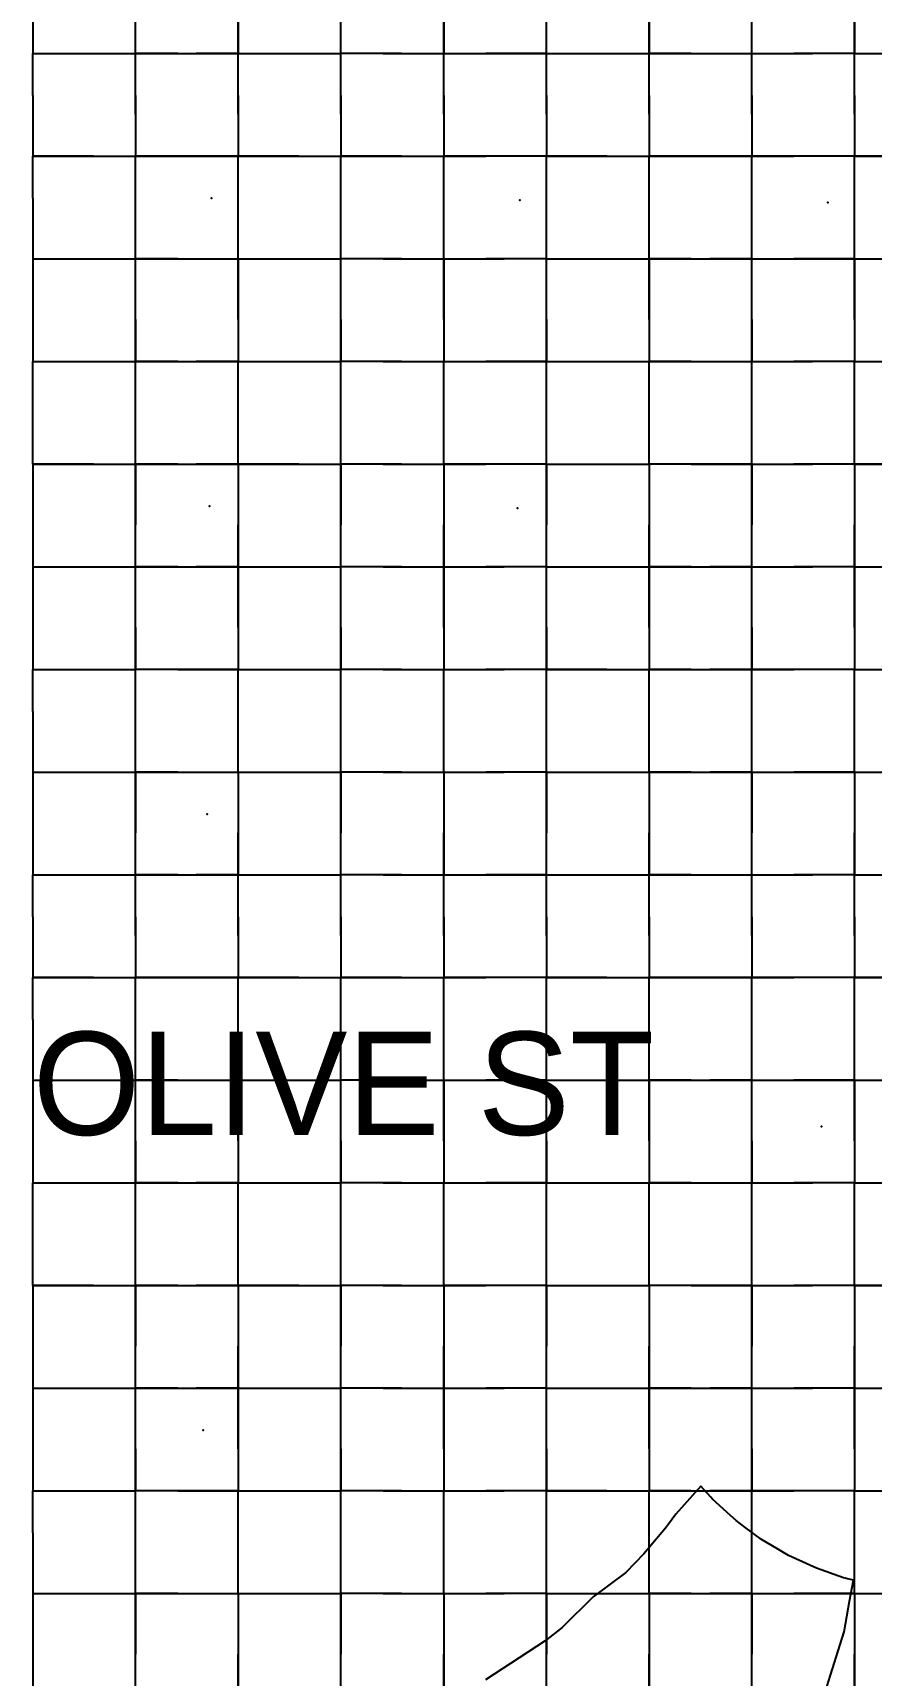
# Model space of a CAD drawing. Header units: metres. Extents: x 0 to 438, y -24 to 612.
# Drawn here: x 0 to 73.5, y 253.8 to 397.8 of the extents above; entities that cross this region are included whole.
import ezdxf

# ---------------------------------------------------------------- set-up
doc = ezdxf.new("R2010")
doc.units = ezdxf.units.M
for name, color, linetype in [('LAYER_01_CUT', 7, 'Continuous'), ('LAYER_04_GRID', 7, 'Continuous'), ('LAYER_05_LABELS', 7, 'Continuous')]:
    doc.layers.add(name, color=color, linetype=linetype)

msp = doc.modelspace()

# ---------------------------------------------------------------- linework, layer by layer
at = {"layer": 'LAYER_01_CUT'}
for points in [[(0, 410.31), (0, 405), (0, 401.31), (0, 396), (5.31, 396), (9, 396), (9, 401.31), (9, 405), (9, 410.31)], [(23.31, 396), (27, 396), (27, 401.31), (27, 405), (27, 410.31)], [(41.31, 396), (45, 396), (45, 401.31), (45, 405), (45, 410.31)], [(59.31, 396), (63, 396), (63, 401.31), (63, 405), (63, 410.31)], [(18, 401.31), (18, 396), (18, 399.69)], [(36, 401.31), (36, 396), (36, 399.69)], [(54, 401.31), (54, 396), (54, 399.69)], [(72, 401.31), (72, 396), (72, 399.69)], [(9, 396), (9, 399.69)], [(27, 396), (27, 399.69)], [(45, 396), (45, 399.69)], [(63, 396), (63, 399.69)], [(0, 392.31), (0, 396)], [(0, 396), (3.69, 396)], [(3.69, 396), (9, 396)], [(12.69, 396), (9, 396)], [(9, 392.31), (9, 396)], [(9, 390.69), (9, 396)], [(9, 396), (14.31, 396)], [(12.69, 396), (18, 396)], [(18, 396), (14.31, 396)], [(18, 392.31), (18, 396)], [(18, 390.69), (18, 396)], [(18, 396), (23.31, 396)], [(18, 396), (21.69, 396)], [(21.69, 396), (27, 396)], [(32.31, 396), (27, 396)], [(30.69, 396), (27, 396)], [(27, 392.31), (27, 396)], [(27, 390.69), (27, 396)], [(30.69, 396), (36, 396)], [(32.31, 396), (36, 396)], [(36, 392.31), (36, 396)], [(36, 390.69), (36, 396)], [(36, 396), (41.31, 396)], [(36, 396), (39.69, 396)], [(45, 396), (39.69, 396)], [(45, 392.31), (45, 396)], [(45, 390.69), (45, 396)], [(45, 396), (50.31, 396)], [(45, 396), (48.69, 396)], [(48.69, 396), (54, 396)], [(50.31, 396), (54, 396)], [(57.69, 396), (54, 396)], [(54, 392.31), (54, 396)], [(54, 390.69), (54, 396)], [(54, 396), (59.31, 396)], [(57.69, 396), (63, 396)], [(63, 392.31), (63, 396)], [(63, 390.69), (63, 396)], [(63, 396), (68.31, 396)], [(63, 396), (66.69, 396)], [(72, 396), (66.69, 396)], [(72, 396), (68.31, 396)], [(72, 392.31), (72, 396)], [(72, 390.69), (72, 396)], [(72, 396), (77.31, 396)], [(72, 396), (75.69, 396)], [(0, 392.31), (0, 387)], [(9, 392.31), (9, 387)], [(18, 392.31), (18, 387)], [(27, 392.31), (27, 387)], [(36, 392.31), (36, 387)], [(45, 392.31), (45, 387)], [(54, 392.31), (54, 387)], [(63, 392.31), (63, 387)], [(72, 392.31), (72, 387)], [(9, 390.69), (9, 387)], [(18, 390.69), (18, 387)], [(27, 390.69), (27, 387)], [(36, 390.69), (36, 387)], [(45, 390.69), (45, 387)], [(54, 390.69), (54, 387)], [(63, 390.69), (63, 387)], [(72, 390.69), (72, 387)], [(5.31, 387), (0, 387), (3.69, 387)], [(0, 383.31), (0, 387)], [(3.69, 387), (9, 387)], [(5.31, 387), (9, 387)], [(14.31, 387), (9, 387), (12.69, 387)], [(9, 383.31), (9, 387)], [(9, 381.69), (9, 387)], [(12.69, 387), (18, 387)], [(18, 387), (14.31, 387)], [(23.31, 387), (18, 387), (21.69, 387)], [(18, 383.31), (18, 387)], [(18, 381.69), (18, 387)], [(21.69, 387), (27, 387)], [(23.31, 387), (27, 387)], [(32.31, 387), (27, 387), (30.69, 387)], [(27, 383.31), (27, 387)], [(27, 381.69), (27, 387)], [(30.69, 387), (36, 387)], [(32.31, 387), (36, 387)], [(41.31, 387), (36, 387), (39.69, 387)], [(36, 383.31), (36, 387)], [(36, 381.69), (36, 387)], [(45, 387), (39.69, 387)], [(45, 387), (41.31, 387)], [(50.31, 387), (45, 387), (48.69, 387)], [(45, 383.31), (45, 387)], [(45, 381.69), (45, 387)], [(48.69, 387), (54, 387)], [(50.31, 387), (54, 387)], [(59.31, 387), (54, 387), (57.69, 387)], [(54, 383.31), (54, 387)], [(54, 381.69), (54, 387)], [(57.69, 387), (63, 387)], [(63, 387), (59.31, 387)], [(68.31, 387), (63, 387), (66.69, 387)], [(63, 383.31), (63, 387)], [(63, 381.69), (63, 387)], [(72, 387), (66.69, 387)], [(72, 387), (68.31, 387)], [(77.31, 387), (72, 387), (75.69, 387)], [(72, 383.31), (72, 387)], [(72, 381.69), (72, 387)], [(0, 383.31), (0, 378), (0, 374.31), (0, 369), (5.31, 369), (9, 369), (9, 374.31), (9, 378), (9, 383.31)], [(14.31, 378), (18, 378), (18, 383.31)], [(18, 374.31), (18, 369), (23.31, 369), (27, 369), (27, 374.31), (27, 378), (27, 383.31)], [(32.31, 378), (36, 378), (36, 383.31)], [(36, 374.31), (36, 369), (41.31, 369), (45, 369), (45, 374.31), (45, 378), (45, 383.31)], [(50.31, 378), (54, 378), (54, 383.31)], [(54, 374.31), (54, 369), (59.31, 369), (63, 369), (63, 374.31), (63, 378), (63, 383.31)], [(68.31, 378), (72, 378), (72, 383.31)], [(72, 374.31), (72, 369), (77.31, 369), (81, 369), (81, 374.31), (81, 378), (81, 383.31)], [(9, 378), (9, 381.69)], [(18, 378), (18, 381.69)], [(27, 378), (27, 381.69)], [(36, 378), (36, 381.69)], [(45, 378), (45, 381.69)], [(54, 378), (54, 381.69)], [(63, 378), (63, 381.69)], [(72, 378), (72, 381.69)], [(0, 378), (5.31, 378)], [(0, 378), (3.69, 378)], [(3.69, 378), (9, 378)], [(5.31, 378), (9, 378)], [(12.69, 378), (9, 378)], [(9, 372.69), (9, 378)], [(9, 378), (14.31, 378)], [(12.69, 378), (18, 378)], [(18, 372.69), (18, 378)], [(18, 378), (18, 374.31)], [(18, 378), (23.31, 378)], [(18, 378), (21.69, 378)], [(21.69, 378), (27, 378)], [(23.31, 378), (27, 378)], [(32.31, 378), (27, 378)], [(30.69, 378), (27, 378)], [(27, 372.69), (27, 378)], [(30.69, 378), (36, 378)], [(36, 372.69), (36, 378)], [(36, 378), (36, 374.31)], [(36, 378), (41.31, 378)], [(36, 378), (39.69, 378)], [(45, 378), (39.69, 378)], [(45, 378), (41.31, 378)], [(45, 372.69), (45, 378)], [(45, 378), (50.31, 378)], [(45, 378), (48.69, 378)], [(48.69, 378), (54, 378)], [(57.69, 378), (54, 378)], [(54, 372.69), (54, 378)], [(54, 378), (54, 374.31)], [(54, 378), (59.31, 378)], [(57.69, 378), (63, 378)], [(63, 378), (59.31, 378)], [(63, 372.69), (63, 378)], [(63, 378), (68.31, 378)], [(63, 378), (66.69, 378)], [(72, 378), (66.69, 378)], [(72, 372.69), (72, 378)], [(72, 378), (72, 374.31)], [(72, 378), (77.31, 378)], [(72, 378), (75.69, 378)], [(9, 372.69), (9, 369)], [(18, 372.69), (18, 369)], [(27, 372.69), (27, 369)], [(36, 372.69), (36, 369)], [(45, 372.69), (45, 369)], [(54, 372.69), (54, 369)], [(63, 372.69), (63, 369)], [(72, 372.69), (72, 369)], [(0, 365.31), (0, 369)], [(0, 369), (3.69, 369)], [(3.69, 369), (9, 369)], [(12.69, 369), (9, 369)], [(9, 365.31), (9, 369)], [(9, 363.69), (9, 369)], [(9, 369), (14.31, 369)], [(12.69, 369), (18, 369)], [(18, 369), (14.31, 369)], [(18, 365.31), (18, 369)], [(18, 363.69), (18, 369)], [(18, 369), (21.69, 369)], [(21.69, 369), (27, 369)], [(32.31, 369), (27, 369)], [(30.69, 369), (27, 369)], [(27, 365.31), (27, 369)], [(27, 363.69), (27, 369)], [(30.69, 369), (36, 369)], [(32.31, 369), (36, 369)], [(36, 365.31), (36, 369)], [(36, 363.69), (36, 369)], [(36, 369), (39.69, 369)], [(45, 369), (39.69, 369)], [(45, 365.31), (45, 369)], [(45, 363.69), (45, 369)], [(45, 369), (50.31, 369)], [(45, 369), (48.69, 369)], [(48.69, 369), (54, 369)], [(50.31, 369), (54, 369)], [(57.69, 369), (54, 369)], [(54, 365.31), (54, 369)], [(54, 363.69), (54, 369)], [(57.69, 369), (63, 369)], [(63, 365.31), (63, 369)], [(63, 363.69), (63, 369)], [(63, 369), (68.31, 369)], [(63, 369), (66.69, 369)], [(72, 369), (66.69, 369)], [(72, 369), (68.31, 369)], [(72, 365.31), (72, 369)], [(72, 363.69), (72, 369)], [(72, 369), (75.69, 369)], [(5.31, 360), (0, 360), (0, 365.31)], [(14.31, 342), (9, 342), (9, 347.31), (9, 351), (9, 356.31), (9, 360), (9, 365.31)], [(23.31, 360), (18, 360), (18, 365.31)], [(32.31, 342), (27, 342), (27, 347.31), (27, 351), (27, 356.31), (27, 360), (27, 365.31)], [(41.31, 360), (36, 360), (36, 365.31)], [(50.31, 342), (45, 342), (45, 347.31), (45, 351), (45, 356.31), (45, 360), (45, 365.31)], [(59.31, 360), (54, 360), (54, 365.31)], [(68.31, 342), (63, 342), (63, 347.31), (63, 351), (63, 356.31), (63, 360), (63, 365.31)], [(77.31, 360), (72, 360), (72, 365.31)], [(9, 360), (9, 363.69)], [(18, 360), (18, 363.69)], [(27, 360), (27, 363.69)], [(36, 360), (36, 363.69)], [(45, 360), (45, 363.69)], [(54, 360), (54, 363.69)], [(63, 360), (63, 363.69)], [(72, 360), (72, 363.69)], [(0, 360), (0, 356.31)], [(0, 360), (3.69, 360)], [(3.69, 360), (9, 360)], [(5.31, 360), (9, 360)], [(12.69, 360), (9, 360)], [(9, 360), (9, 354.69)], [(9, 360), (14.31, 360)], [(12.69, 360), (18, 360)], [(18, 360), (14.31, 360)], [(18, 360), (18, 356.31)], [(18, 360), (18, 354.69)], [(18, 360), (21.69, 360)], [(21.69, 360), (27, 360)], [(23.31, 360), (27, 360)], [(32.31, 360), (27, 360)], [(30.69, 360), (27, 360)], [(27, 360), (27, 354.69)], [(30.69, 360), (36, 360)], [(32.31, 360), (36, 360)], [(36, 360), (36, 356.31)], [(36, 360), (36, 354.69)], [(36, 360), (39.69, 360)], [(45, 360), (39.69, 360)], [(45, 360), (41.31, 360)], [(45, 360), (45, 354.69)], [(45, 360), (50.31, 360)], [(45, 360), (48.69, 360)], [(48.69, 360), (54, 360)], [(50.31, 360), (54, 360)], [(57.69, 360), (54, 360)], [(54, 360), (54, 356.31)], [(54, 360), (54, 354.69)], [(57.69, 360), (63, 360)], [(63, 360), (59.31, 360)], [(63, 360), (63, 354.69)], [(63, 360), (68.31, 360)], [(63, 360), (66.69, 360)], [(72, 360), (66.69, 360)], [(72, 360), (68.31, 360)], [(72, 360), (72, 356.31)], [(72, 360), (72, 354.69)], [(72, 360), (75.69, 360)], [(0, 356.31), (0, 351), (0, 347.31), (0, 342), (5.31, 342)], [(18, 356.31), (18, 351), (18, 354.69)], [(36, 356.31), (36, 351), (36, 354.69)], [(54, 356.31), (54, 351), (54, 354.69)], [(72, 356.31), (72, 351), (72, 354.69)], [(9, 351), (9, 354.69)], [(27, 351), (27, 354.69)], [(45, 351), (45, 354.69)], [(63, 351), (63, 354.69)], [(0, 351), (5.31, 351)], [(0, 351), (3.69, 351)], [(3.69, 351), (9, 351)], [(5.31, 351), (9, 351)], [(12.69, 351), (9, 351)], [(9, 345.69), (9, 351)], [(9, 351), (14.31, 351)], [(12.69, 351), (18, 351)], [(18, 351), (14.31, 351)], [(18, 345.69), (18, 351)], [(18, 351), (18, 347.31)], [(18, 351), (23.31, 351)], [(18, 351), (21.69, 351)], [(21.69, 351), (27, 351)], [(23.31, 351), (27, 351)], [(32.31, 351), (27, 351)], [(30.69, 351), (27, 351)], [(27, 345.69), (27, 351)], [(30.69, 351), (36, 351)], [(32.31, 351), (36, 351)], [(36, 345.69), (36, 351)], [(36, 351), (36, 347.31)], [(36, 351), (41.31, 351)], [(36, 351), (39.69, 351)], [(45, 351), (39.69, 351)], [(45, 351), (41.31, 351)], [(45, 345.69), (45, 351)], [(45, 351), (50.31, 351)], [(45, 351), (48.69, 351)], [(48.69, 351), (54, 351)], [(50.31, 351), (54, 351)], [(57.69, 351), (54, 351)], [(54, 345.69), (54, 351)], [(54, 351), (54, 347.31)], [(54, 351), (59.31, 351)], [(57.69, 351), (63, 351)], [(63, 351), (59.31, 351)], [(63, 345.69), (63, 351)], [(63, 351), (68.31, 351)], [(63, 351), (66.69, 351)], [(72, 351), (66.69, 351)], [(72, 351), (68.31, 351)], [(72, 345.69), (72, 351)], [(72, 351), (72, 347.31)], [(72, 351), (77.31, 351)], [(72, 351), (75.69, 351)], [(18, 347.31), (18, 342), (23.31, 342)], [(36, 347.31), (36, 342), (41.31, 342)], [(54, 347.31), (54, 342), (59.31, 342)], [(72, 347.31), (72, 342), (77.31, 342)], [(9, 345.69), (9, 342)], [(18, 345.69), (18, 342)], [(27, 345.69), (27, 342)], [(36, 345.69), (36, 342)], [(45, 345.69), (45, 342)], [(54, 345.69), (54, 342)], [(63, 345.69), (63, 342)], [(72, 345.69), (72, 342)], [(0, 338.31), (0, 342)], [(0, 342), (3.69, 342)], [(3.69, 342), (9, 342)], [(5.31, 342), (9, 342)], [(12.69, 342), (9, 342)], [(9, 338.31), (9, 342)], [(9, 336.69), (9, 342)], [(12.69, 342), (18, 342)], [(18, 342), (14.31, 342)], [(18, 338.31), (18, 342)], [(18, 336.69), (18, 342)], [(18, 342), (21.69, 342)], [(21.69, 342), (27, 342)], [(23.31, 342), (27, 342)], [(30.69, 342), (27, 342)], [(27, 338.31), (27, 342)], [(27, 336.69), (27, 342)], [(30.69, 342), (36, 342)], [(32.31, 342), (36, 342)], [(36, 338.31), (36, 342)], [(36, 336.69), (36, 342)], [(36, 342), (39.69, 342)], [(45, 342), (39.69, 342)], [(45, 342), (41.31, 342)], [(45, 338.31), (45, 342)], [(45, 336.69), (45, 342)], [(45, 342), (48.69, 342)], [(48.69, 342), (54, 342)], [(50.31, 342), (54, 342)], [(57.69, 342), (54, 342)], [(54, 338.31), (54, 342)], [(54, 336.69), (54, 342)], [(57.69, 342), (63, 342)], [(63, 342), (59.31, 342)], [(63, 338.31), (63, 342)], [(63, 336.69), (63, 342)], [(63, 342), (66.69, 342)], [(72, 342), (66.69, 342)], [(72, 342), (68.31, 342)], [(72, 338.31), (72, 342)], [(72, 336.69), (72, 342)], [(72, 342), (75.69, 342)], [(0, 338.31), (0, 333), (0, 329.31), (0, 324), (5.31, 324), (9, 324), (9, 329.31), (9, 333), (9, 338.31)], [(14.31, 333), (18, 333), (18, 338.31)], [(23.31, 324), (27, 324), (27, 329.31), (27, 333), (27, 338.31)], [(32.31, 333), (36, 333), (36, 338.31)], [(41.31, 324), (45, 324), (45, 329.31), (45, 333), (45, 338.31)], [(50.31, 333), (54, 333), (54, 338.31)], [(59.31, 324), (63, 324), (63, 329.31), (63, 333), (63, 338.31)], [(68.31, 333), (72, 333), (72, 338.31)], [(9, 333), (9, 336.69)], [(18, 333), (18, 336.69)], [(27, 333), (27, 336.69)], [(36, 333), (36, 336.69)], [(45, 333), (45, 336.69)], [(54, 333), (54, 336.69)], [(63, 333), (63, 336.69)], [(72, 333), (72, 336.69)], [(0, 333), (5.31, 333)], [(0, 333), (3.69, 333)], [(3.69, 333), (9, 333)], [(5.31, 333), (9, 333)], [(12.69, 333), (9, 333)], [(9, 333), (9, 327.69)], [(9, 333), (14.31, 333)], [(12.69, 333), (18, 333)], [(18, 333), (18, 329.31)], [(18, 333), (18, 327.69)], [(18, 333), (23.31, 333)], [(18, 333), (21.69, 333)], [(21.69, 333), (27, 333)], [(23.31, 333), (27, 333)], [(32.31, 333), (27, 333)], [(30.69, 333), (27, 333)], [(27, 333), (27, 327.69)], [(30.69, 333), (36, 333)], [(36, 333), (36, 329.31)], [(36, 333), (36, 327.69)], [(36, 333), (41.31, 333)], [(36, 333), (39.69, 333)], [(45, 333), (39.69, 333)], [(45, 333), (41.31, 333)], [(45, 333), (45, 327.69)], [(45, 333), (50.31, 333)], [(45, 333), (48.69, 333)], [(48.69, 333), (54, 333)], [(57.69, 333), (54, 333)], [(54, 333), (54, 329.31)], [(54, 333), (54, 327.69)], [(54, 333), (59.31, 333)], [(57.69, 333), (63, 333)], [(63, 333), (59.31, 333)], [(63, 333), (63, 327.69)], [(63, 333), (68.31, 333)], [(63, 333), (66.69, 333)], [(72, 333), (66.69, 333)], [(72, 333), (72, 329.31)], [(72, 333), (72, 327.69)], [(72, 333), (77.31, 333)], [(72, 333), (75.69, 333)], [(18, 329.31), (18, 324), (18, 327.69)], [(36, 329.31), (36, 324), (36, 327.69)], [(54, 329.31), (54, 324), (54, 327.69)], [(72, 329.31), (72, 324), (72, 327.69)], [(9, 324), (9, 327.69)], [(27, 324), (27, 327.69)], [(45, 324), (45, 327.69)], [(63, 324), (63, 327.69)], [(0, 320.31), (0, 324)], [(0, 324), (3.69, 324)], [(3.69, 324), (9, 324)], [(12.69, 324), (9, 324)], [(9, 320.31), (9, 324)], [(9, 318.69), (9, 324)], [(9, 324), (14.31, 324)], [(12.69, 324), (18, 324)], [(18, 324), (14.31, 324)], [(18, 320.31), (18, 324)], [(18, 318.69), (18, 324)], [(18, 324), (23.31, 324)], [(18, 324), (21.69, 324)], [(21.69, 324), (27, 324)], [(32.31, 324), (27, 324)], [(30.69, 324), (27, 324)], [(27, 320.31), (27, 324)], [(27, 318.69), (27, 324)], [(30.69, 324), (36, 324)], [(32.31, 324), (36, 324)], [(36, 320.31), (36, 324)], [(36, 318.69), (36, 324)], [(36, 324), (41.31, 324)], [(36, 324), (39.69, 324)], [(45, 324), (39.69, 324)], [(45, 320.31), (45, 324)], [(45, 318.69), (45, 324)], [(45, 324), (50.31, 324)], [(45, 324), (48.69, 324)], [(48.69, 324), (54, 324)], [(50.31, 324), (54, 324)], [(57.69, 324), (54, 324)], [(54, 320.31), (54, 324)], [(54, 318.69), (54, 324)], [(54, 324), (59.31, 324)], [(57.69, 324), (63, 324)], [(63, 320.31), (63, 324)], [(63, 318.69), (63, 324)], [(63, 324), (68.31, 324)], [(63, 324), (66.69, 324)], [(72, 324), (66.69, 324)], [(72, 324), (68.31, 324)], [(72, 320.31), (72, 324)], [(72, 318.69), (72, 324)], [(72, 324), (77.31, 324)], [(72, 324), (75.69, 324)], [(0, 320.31), (0, 315)], [(9, 320.31), (9, 315)], [(18, 320.31), (18, 315)], [(27, 320.31), (27, 315)], [(36, 320.31), (36, 315)], [(45, 320.31), (45, 315)], [(54, 320.31), (54, 315)], [(63, 320.31), (63, 315)], [(72, 320.31), (72, 315)], [(9, 318.69), (9, 315)], [(18, 318.69), (18, 315)], [(27, 318.69), (27, 315)], [(36, 318.69), (36, 315)], [(45, 318.69), (45, 315)], [(54, 318.69), (54, 315)], [(63, 318.69), (63, 315)], [(72, 318.69), (72, 315)], [(5.31, 315), (0, 315), (3.69, 315)], [(0, 311.31), (0, 315)], [(3.69, 315), (9, 315)], [(5.31, 315), (9, 315)], [(14.31, 315), (9, 315), (12.69, 315)], [(9, 311.31), (9, 315)], [(9, 309.69), (9, 315)], [(12.69, 315), (18, 315)], [(18, 315), (14.31, 315)], [(23.31, 315), (18, 315), (21.69, 315)], [(18, 311.31), (18, 315)], [(18, 309.69), (18, 315)], [(21.69, 315), (27, 315)], [(23.31, 315), (27, 315)], [(32.31, 315), (27, 315), (30.69, 315)], [(27, 311.31), (27, 315)], [(27, 309.69), (27, 315)], [(30.69, 315), (36, 315)], [(32.31, 315), (36, 315)], [(41.31, 315), (36, 315), (39.69, 315)], [(36, 311.31), (36, 315)], [(36, 309.69), (36, 315)], [(45, 315), (39.69, 315)], [(45, 315), (41.31, 315)], [(50.31, 315), (45, 315), (48.69, 315)], [(45, 311.31), (45, 315)], [(45, 309.69), (45, 315)], [(48.69, 315), (54, 315)], [(50.31, 315), (54, 315)], [(59.31, 315), (54, 315), (57.69, 315)], [(54, 311.31), (54, 315)], [(54, 309.69), (54, 315)], [(57.69, 315), (63, 315)], [(63, 315), (59.31, 315)], [(68.31, 315), (63, 315), (66.69, 315)], [(63, 311.31), (63, 315)], [(63, 309.69), (63, 315)], [(72, 315), (66.69, 315)], [(72, 315), (68.31, 315)], [(77.31, 315), (72, 315), (75.69, 315)], [(72, 311.31), (72, 315)], [(72, 309.69), (72, 315)], [(0, 311.31), (0, 306), (0, 302.31), (0, 297), (5.31, 297), (9, 297), (9, 302.31), (9, 306), (9, 311.31)], [(14.31, 306), (18, 306), (18, 311.31)], [(18, 302.31), (18, 297), (23.31, 297), (27, 297), (27, 302.31), (27, 306), (27, 311.31)], [(32.31, 306), (36, 306), (36, 311.31)], [(36, 302.31), (36, 297), (41.31, 297), (45, 297), (45, 302.31), (45, 306), (45, 311.31)], [(50.31, 306), (54, 306), (54, 311.31)], [(54, 302.31), (54, 297), (59.31, 297), (63, 297), (63, 302.31), (63, 306), (63, 311.31)], [(68.31, 306), (72, 306), (72, 311.31)], [(72, 302.31), (72, 297), (77.31, 297), (81, 297), (81, 302.31), (81, 306), (81, 311.31)], [(9, 306), (9, 309.69)], [(18, 306), (18, 309.69)], [(27, 306), (27, 309.69)], [(36, 306), (36, 309.69)], [(45, 306), (45, 309.69)], [(54, 306), (54, 309.69)], [(63, 306), (63, 309.69)], [(72, 306), (72, 309.69)], [(0, 306), (5.31, 306)], [(0, 306), (3.69, 306)], [(3.69, 306), (9, 306)], [(5.31, 306), (9, 306)], [(12.69, 306), (9, 306)], [(9, 300.69), (9, 306)], [(9, 306), (14.31, 306)], [(12.69, 306), (18, 306)], [(18, 300.69), (18, 306)], [(18, 306), (18, 302.31)], [(18, 306), (23.31, 306)], [(18, 306), (21.69, 306)], [(21.69, 306), (27, 306)], [(23.31, 306), (27, 306)], [(32.31, 306), (27, 306)], [(30.69, 306), (27, 306)], [(27, 300.69), (27, 306)], [(30.69, 306), (36, 306)], [(36, 300.69), (36, 306)], [(36, 306), (36, 302.31)], [(36, 306), (41.31, 306)], [(36, 306), (39.69, 306)], [(45, 306), (39.69, 306)], [(45, 306), (41.31, 306)], [(45, 300.69), (45, 306)], [(45, 306), (50.31, 306)], [(45, 306), (48.69, 306)], [(48.69, 306), (54, 306)], [(57.69, 306), (54, 306)], [(54, 300.69), (54, 306)], [(54, 306), (54, 302.31)], [(54, 306), (59.31, 306)], [(57.69, 306), (63, 306)], [(63, 306), (59.31, 306)], [(63, 300.69), (63, 306)], [(63, 306), (68.31, 306)], [(63, 306), (66.69, 306)], [(72, 306), (66.69, 306)], [(72, 300.69), (72, 306)], [(72, 306), (72, 302.31)], [(72, 306), (77.31, 306)], [(72, 306), (75.69, 306)], [(9, 300.69), (9, 297)], [(18, 300.69), (18, 297)], [(27, 300.69), (27, 297)], [(36, 300.69), (36, 297)], [(45, 300.69), (45, 297)], [(54, 300.69), (54, 297)], [(63, 300.69), (63, 297)], [(72, 300.69), (72, 297)], [(0, 293.31), (0, 297)], [(0, 297), (3.69, 297)], [(3.69, 297), (9, 297)], [(12.69, 297), (9, 297)], [(9, 293.31), (9, 297)], [(9, 291.69), (9, 297)], [(9, 297), (14.31, 297)], [(12.69, 297), (18, 297)], [(18, 297), (14.31, 297)], [(18, 293.31), (18, 297)], [(18, 291.69), (18, 297)], [(18, 297), (21.69, 297)], [(21.69, 297), (27, 297)], [(32.31, 297), (27, 297)], [(30.69, 297), (27, 297)], [(27, 293.31), (27, 297)], [(27, 291.69), (27, 297)], [(30.69, 297), (36, 297)], [(32.31, 297), (36, 297)], [(36, 293.31), (36, 297)], [(36, 291.69), (36, 297)], [(36, 297), (39.69, 297)], [(45, 297), (39.69, 297)], [(45, 293.31), (45, 297)], [(45, 291.69), (45, 297)], [(45, 297), (50.31, 297)], [(45, 297), (48.69, 297)], [(48.69, 297), (54, 297)], [(50.31, 297), (54, 297)], [(57.69, 297), (54, 297)], [(54, 293.31), (54, 297)], [(54, 291.69), (54, 297)], [(57.69, 297), (63, 297)], [(63, 293.31), (63, 297)], [(63, 291.69), (63, 297)], [(63, 297), (68.31, 297)], [(63, 297), (66.69, 297)], [(72, 297), (66.69, 297)], [(72, 297), (68.31, 297)], [(72, 293.31), (72, 297)], [(72, 291.69), (72, 297)], [(72, 297), (75.69, 297)], [(5.31, 288), (0, 288), (0, 293.31)], [(14.31, 270), (9, 270), (9, 275.31), (9, 279), (9, 284.31), (9, 288), (9, 293.31)], [(23.31, 288), (18, 288), (18, 293.31)], [(32.31, 270), (27, 270), (27, 275.31), (27, 279), (27, 284.31), (27, 288), (27, 293.31)], [(41.31, 288), (36, 288), (36, 293.31)], [(50.31, 270), (45, 270), (45, 275.31), (45, 279), (45, 284.31), (45, 288), (45, 293.31)], [(59.31, 288), (54, 288), (54, 293.31)], [(68.31, 270), (63, 270), (63, 275.31), (63, 279), (63, 284.31), (63, 288), (63, 293.31)], [(77.31, 288), (72, 288), (72, 293.31)], [(9, 288), (9, 291.69)], [(18, 288), (18, 291.69)], [(27, 288), (27, 291.69)], [(36, 288), (36, 291.69)], [(45, 288), (45, 291.69)], [(54, 288), (54, 291.69)], [(63, 288), (63, 291.69)], [(72, 288), (72, 291.69)], [(0, 288), (0, 284.31)], [(0, 288), (3.69, 288)], [(3.69, 288), (9, 288)], [(5.31, 288), (9, 288)], [(12.69, 288), (9, 288)], [(9, 288), (9, 282.69)], [(9, 288), (14.31, 288)], [(12.69, 288), (18, 288)], [(18, 288), (14.31, 288)], [(18, 288), (18, 284.31)], [(18, 288), (18, 282.69)], [(18, 288), (21.69, 288)], [(21.69, 288), (27, 288)], [(23.31, 288), (27, 288)], [(32.31, 288), (27, 288)], [(30.69, 288), (27, 288)], [(27, 288), (27, 282.69)], [(30.69, 288), (36, 288)], [(32.31, 288), (36, 288)], [(36, 288), (36, 284.31)], [(36, 288), (36, 282.69)], [(36, 288), (39.69, 288)], [(45, 288), (39.69, 288)], [(45, 288), (41.31, 288)], [(45, 288), (45, 282.69)], [(45, 288), (50.31, 288)], [(45, 288), (48.69, 288)], [(48.69, 288), (54, 288)], [(50.31, 288), (54, 288)], [(57.69, 288), (54, 288)], [(54, 288), (54, 284.31)], [(54, 288), (54, 282.69)], [(57.69, 288), (63, 288)], [(63, 288), (59.31, 288)], [(63, 288), (63, 282.69)], [(63, 288), (68.31, 288)], [(63, 288), (66.69, 288)], [(72, 288), (66.69, 288)], [(72, 288), (68.31, 288)], [(72, 288), (72, 284.31)], [(72, 288), (72, 282.69)], [(72, 288), (75.69, 288)], [(0, 284.31), (0, 279), (0, 275.31), (0, 270), (5.31, 270)], [(18, 284.31), (18, 279), (18, 282.69)], [(36, 284.31), (36, 279), (36, 282.69)], [(54, 284.31), (54, 279), (54, 282.69)], [(72, 284.31), (72, 279), (72, 282.69)], [(9, 279), (9, 282.69)], [(27, 279), (27, 282.69)], [(45, 279), (45, 282.69)], [(63, 279), (63, 282.69)], [(0, 279), (5.31, 279)], [(0, 279), (3.69, 279)], [(3.69, 279), (9, 279)], [(5.31, 279), (9, 279)], [(12.69, 279), (9, 279)], [(9, 273.69), (9, 279)], [(9, 279), (14.31, 279)], [(12.69, 279), (18, 279)], [(18, 279), (14.31, 279)], [(18, 273.69), (18, 279)], [(18, 279), (18, 275.31)], [(18, 279), (23.31, 279)], [(18, 279), (21.69, 279)], [(21.69, 279), (27, 279)], [(23.31, 279), (27, 279)], [(32.31, 279), (27, 279)], [(30.69, 279), (27, 279)], [(27, 273.69), (27, 279)], [(30.69, 279), (36, 279)], [(32.31, 279), (36, 279)], [(36, 273.69), (36, 279)], [(36, 279), (36, 275.31)], [(36, 279), (41.31, 279)], [(36, 279), (39.69, 279)], [(45, 279), (39.69, 279)], [(45, 279), (41.31, 279)], [(45, 273.69), (45, 279)], [(45, 279), (50.31, 279)], [(45, 279), (48.69, 279)], [(48.69, 279), (54, 279)], [(50.31, 279), (54, 279)], [(57.69, 279), (54, 279)], [(54, 273.69), (54, 279)], [(54, 279), (54, 275.31)], [(54, 279), (59.31, 279)], [(57.69, 279), (63, 279)], [(63, 279), (59.31, 279)], [(63, 273.69), (63, 279)], [(63, 279), (68.31, 279)], [(63, 279), (66.69, 279)], [(72, 279), (66.69, 279)], [(72, 279), (68.31, 279)], [(72, 273.69), (72, 279)], [(72, 279), (72, 275.31)], [(72, 279), (77.31, 279)], [(72, 279), (75.69, 279)], [(18, 275.31), (18, 270), (23.31, 270)], [(36, 275.31), (36, 270), (41.31, 270)], [(54, 275.31), (54, 270), (59.31, 270)], [(72, 275.31), (72, 270), (77.31, 270)], [(9, 273.69), (9, 270)], [(18, 273.69), (18, 270)], [(27, 273.69), (27, 270)], [(36, 273.69), (36, 270)], [(45, 273.69), (45, 270)], [(54, 273.69), (54, 270)], [(63, 273.69), (63, 270)], [(72, 273.69), (72, 270)], [(0, 266.31), (0, 270)], [(0, 270), (3.69, 270)], [(3.69, 270), (9, 270)], [(5.31, 270), (9, 270)], [(12.69, 270), (9, 270)], [(9, 266.31), (9, 270)], [(9, 264.69), (9, 270)], [(12.69, 270), (18, 270)], [(18, 270), (14.31, 270)], [(18, 266.31), (18, 270)], [(18, 264.69), (18, 270)], [(18, 270), (21.69, 270)], [(21.69, 270), (27, 270)], [(23.31, 270), (27, 270)], [(30.69, 270), (27, 270)], [(27, 266.31), (27, 270)], [(27, 264.69), (27, 270)], [(30.69, 270), (36, 270)], [(32.31, 270), (36, 270)], [(36, 266.31), (36, 270)], [(36, 264.69), (36, 270)], [(36, 270), (39.69, 270)], [(68.58, 249.66), (70.57, 255.99), (71.1, 257.65), (71.55, 260.32), (71.91, 262.16), (71.27, 262.31), (71.17, 262.34), (71.05, 262.38), (68.67, 263.21), (68.09, 263.48), (66.22, 264.34), (65.18, 264.96), (63.85, 265.74), (62.39, 266.83), (61.62, 267.4), (61.13, 267.85), (59.56, 269.28), (59.4, 269.46), (58.54, 270.42), (56.35, 267.96), (55.69, 267.07), (55.44, 266.74), (53.53, 264.49), (51.97, 262.83), (49.11, 260.7), (46.39, 258.02), (44.88, 256.85), (42.62, 255.37), (39.67, 253.44)], [(45, 270), (39.69, 270)], [(45, 270), (41.31, 270)], [(45, 266.31), (45, 270)], [(45, 264.69), (45, 270)], [(45, 270), (48.69, 270)], [(48.69, 270), (54, 270)], [(50.31, 270), (54, 270)], [(57.69, 270), (54, 270)], [(54, 266.31), (54, 270)], [(54, 264.69), (54, 270)], [(57.69, 270), (63, 270)], [(63, 270), (59.31, 270)], [(63, 266.31), (63, 270)], [(63, 264.69), (63, 270)], [(63, 270), (66.69, 270)], [(72, 270), (66.69, 270)], [(72, 270), (68.31, 270)], [(72, 266.31), (72, 270)], [(72, 264.69), (72, 270)], [(72, 270), (75.69, 270)], [(0, 266.31), (0, 261), (0, 257.31), (0, 252), (5.31, 252), (9, 252), (9, 257.31), (9, 261), (9, 266.31)], [(14.31, 261), (18, 261), (18, 266.31)], [(23.31, 252), (27, 252), (27, 257.31), (27, 261), (27, 266.31)], [(32.31, 261), (36, 261), (36, 266.31)], [(41.31, 252), (45, 252), (45, 257.31), (45, 261), (45, 266.31)], [(50.31, 261), (54, 261), (54, 266.31)], [(59.31, 252), (63, 252), (63, 257.31), (63, 261), (63, 266.31)], [(68.31, 261), (72, 261), (72, 266.31)], [(9, 261), (9, 264.69)], [(18, 261), (18, 264.69)], [(27, 261), (27, 264.69)], [(36, 261), (36, 264.69)], [(45, 261), (45, 264.69)], [(54, 261), (54, 264.69)], [(63, 261), (63, 264.69)], [(72, 261), (72, 264.69)], [(0, 261), (5.31, 261)], [(0, 261), (3.69, 261)], [(3.69, 261), (9, 261)], [(5.31, 261), (9, 261)], [(12.69, 261), (9, 261)], [(9, 261), (9, 255.69)], [(9, 261), (14.31, 261)], [(12.69, 261), (18, 261)], [(18, 261), (18, 257.31)], [(18, 261), (18, 255.69)], [(18, 261), (23.31, 261)], [(18, 261), (21.69, 261)], [(21.69, 261), (27, 261)], [(23.31, 261), (27, 261)], [(32.31, 261), (27, 261)], [(30.69, 261), (27, 261)], [(27, 261), (27, 255.69)], [(30.69, 261), (36, 261)], [(36, 261), (36, 257.31)], [(36, 261), (36, 255.69)], [(36, 261), (41.31, 261)], [(36, 261), (39.69, 261)], [(45, 261), (39.69, 261)], [(45, 261), (41.31, 261)], [(45, 261), (45, 255.69)], [(45, 261), (50.31, 261)], [(45, 261), (48.69, 261)], [(48.69, 261), (54, 261)], [(57.69, 261), (54, 261)], [(54, 261), (54, 257.31)], [(54, 261), (54, 255.69)], [(54, 261), (59.31, 261)], [(57.69, 261), (63, 261)], [(63, 261), (59.31, 261)], [(63, 261), (63, 255.69)], [(63, 261), (68.31, 261)], [(63, 261), (66.69, 261)], [(72, 261), (66.69, 261)], [(72, 261), (72, 257.31)], [(72, 261), (72, 255.69)], [(72, 261), (77.31, 261)], [(72, 261), (75.69, 261)], [(18, 257.31), (18, 252), (18, 255.69)], [(36, 257.31), (36, 252), (36, 255.69)], [(54, 257.31), (54, 252), (54, 255.69)], [(72, 257.31), (72, 252), (72, 255.69)], [(9, 252), (9, 255.69)], [(27, 252), (27, 255.69)], [(45, 252), (45, 255.69)], [(63, 252), (63, 255.69)]]:
    msp.add_lwpolyline(points, dxfattribs=at)
at = {"layer": 'LAYER_04_GRID'}
for p in [(15.66, 383.32), (42.66, 383.13), (69.66, 382.95), (15.47, 356.32), (42.47, 356.13), (15.28, 329.32), (69.1, 301.95), (14.91, 275.32)]:
    msp.add_point(p, dxfattribs=at)

# ---------------------------------------------------------------- texts
at = {"layer": 'LAYER_05_LABELS'}
msp.add_text('OLIVE ST', height=9.045, dxfattribs=at).set_placement((0, 301.2))

doc.saveas('drawing.dxf')
